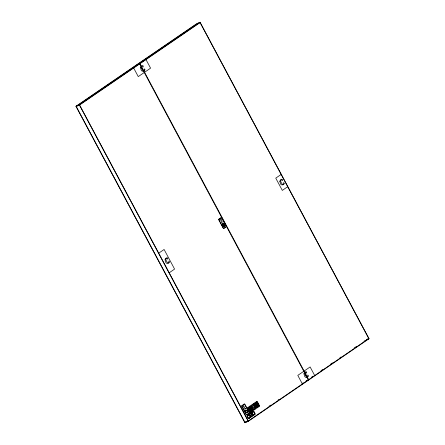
<?xml version="1.0" encoding="UTF-8"?>
<svg xmlns="http://www.w3.org/2000/svg" width="445" height="445" viewBox="0 0 445 445"><rect width="100%" height="100%" fill="white"/><g stroke="black" fill="none" stroke-linecap="round" stroke-linejoin="round"><path stroke-width="0.67" d="M222.606 224.803L222.55 225.609L223.206 225.932L222.606 225.576M222.695 224.158L222.7 223.329L223.357 223.651L222.745 223.412M222.795 224.847L222.75 225.47L223.262 225.721L222.8 225.437M222.878 224.297L222.873 223.646L223.384 223.896M224.23 225.548L224.236 226.199L223.724 225.949M224.313 225.003L224.358 224.375L223.846 224.124M224.413 225.693L224.408 226.522L223.752 226.199M224.503 225.048L224.553 224.241L223.902 223.918M245.646 411.325L245.595 412.131L246.252 412.454M245.74 410.679L245.746 409.851L246.397 410.229M245.835 411.364L245.796 411.992L246.302 412.242M245.874 410.796L245.913 410.168L246.419 410.479M245.846 411.959L245.885 411.391M245.918 410.818L245.957 410.251M247.27 412.07L247.275 412.721L246.769 412.415M247.353 411.525L247.398 410.896L246.886 410.646M247.403 412.96L247.453 412.209M247.548 410.796L247.498 411.542L247.598 410.763L246.942 410.44M247.498 412.231L247.448 413.038L246.797 412.66M249.801 407.809L250.096 408.338L249.728 408.833L249.784 408.532C247.893 408.427 250.19 406.819 250.051 408.315M250.34 408.104L250.285 408.777L250.997 408.933M243.471 407.169L243.571 405.779L245.139 408.721M251.069 408.888L251.03 408.593M251.442 409.884L251.152 408.788L250.73 409.528M253.511 405.139L252.738 407.548L254.979 407.887L253.511 405.139L252.004 406.174L253.472 408.922L254.979 407.887M251.175 408.949L250.741 409.595L250.552 409.3L250.802 410.101L251.425 410.385L251.408 409.851M251.041 408.86L250.251 408.805L250.307 408.043L250.819 408.332M253.021 411.959L251.063 414.896L247.859 415.485M250.652 410.985L250.952 410.563L250.44 409.923L250.051 410.468M250.624 410.946L250.229 410.846M247.409 415.88L248.26 418.105L248.722 418.333L254.885 414.106L253.995 411.914L253.533 411.686M75.945 106.299L196.712 23.691L200.089 22.25L369.055 338.701L248.288 421.309L244.911 422.75L75.945 106.299L79.316 104.859L200.089 22.25M307.005 380.375L308.697 379.652L139.986 63.696L136.615 65.137L196.69 24.041L200.066 22.6L368.772 338.562L248.31 420.959L244.934 422.4L76.228 106.438L136.304 65.348L139.68 63.902L308.385 379.863L306.138 380.825M76.228 106.438L79.605 104.998L200.066 22.6M158.715 253.166L164.11 249.478L174.585 269.103L169.195 272.791M281.145 174.446L275.755 178.134L282.302 190.399L287.693 186.711M222.678 221.805L221.482 222.622L221.688 220.219L221.065 219.163L220.231 219.752L220.381 220.453M244.528 409.144L245.757 408.299M244.934 422.4L246.652 421.226M244.911 422.75L247.203 421.181M268.952 406.307L270.666 405.134M278.108 400.044L279.254 399.26M302.149 383.601L303.295 382.817M311.305 377.338L313.024 376.159M321.04 370.679L322.753 369.506M330.769 364.027L332.482 362.847M339.924 357.758L341.07 356.979M354.237 347.973L356.523 346.405M363.966 341.315L365.111 340.536M367.086 339.279L368.772 338.562M366.246 339.902L369.055 338.701M249.567 409.272L248.966 408.326L249.039 409.433L249.612 409.311L249.144 408.354M249.055 408.371L248.855 408.76M249.039 408.237L249.745 408.56M250.824 410.068L251.197 410.157M249.523 410.618L250.224 410.996L249.817 409.945M223.896 223.974L224.503 224.274M222.917 223.729L223.379 223.957M223.841 224.185L224.302 224.413M223.729 225.893L224.191 226.121M223.752 226.138L224.363 226.438M249.417 409.65L249.884 409.884M250.824 408.293L251.063 408.582M145.993 59.586L150.582 68.168L138.256 76.601L133.672 68.013M314.704 375.541L310.12 366.958L297.794 375.385L302.377 383.974M79.605 104.998L248.31 420.959M79.316 104.859L248.288 421.309M249.439 410.596L249.05 410.106L249.4 409.595L250.018 409.901L250.112 410.896M258.033 404.316L258.356 405.873M257.16 402.708L257.883 406.196M256.62 402.719L257.41 406.519M256.148 403.042L256.937 406.841M255.675 403.365L256.231 406.051M255.208 403.715L255.347 404.394M226.177 225.904A0.734 0.484 66.9 0 1 226.121 226.822L223.846 228.374A0.734 0.484 66.9 0 1 223.101 228.007L218.807 219.975A0.734 0.484 66.9 0 1 218.868 219.057L221.143 217.499A0.734 0.484 66.9 0 1 221.888 217.866M140.487 67.662L141.254 70.31A2.375 1.569 66.9 0 0 142.383 71.211L143.691 71.15L144.697 70.382L145.059 69.77L144.341 68.842C144.186 75.305 138.273 63.285 143.223 66.967C143.785 64.38 140.598 65.804 140.487 67.662M165.067 259.824L165.835 262.478A2.375 1.569 66.9 0 0 166.964 263.379L168.271 263.318L169.278 262.55L169.645 261.938L168.922 261.009C168.772 267.473 162.853 255.452 167.804 259.129C168.371 256.543 165.184 257.966 165.067 259.824M279.833 181.326L280.6 183.98A2.375 1.569 66.9 0 0 281.73 184.875L283.037 184.82L284.043 184.052L284.405 183.44L283.688 182.506C283.532 188.975 277.619 176.954 282.569 180.631C283.131 178.044 279.944 179.469 279.833 181.326M303.952 373.811L304.719 376.459A2.375 1.569 66.9 0 0 305.849 377.36L307.156 377.299L308.163 376.531L308.53 375.919L307.807 374.99C307.656 381.454 301.738 369.433 306.688 373.11C307.256 370.529 304.063 371.948 303.952 373.811M218.89 219.502L223.251 227.907C224.007 228.813 226.399 227.095 226.027 226.01L221.593 217.794L218.89 219.502M241.93 406.024L246.296 414.423C247.053 415.335 249.445 413.616 249.066 412.526L244.633 404.316L241.93 406.024M247.676 408.121L249.879 412.32L252.493 410.696L250.329 406.374L247.676 408.121M251.063 405.801L253.266 410.006L255.881 408.377L253.717 404.054L251.063 405.801M254.457 403.482L256.654 407.687L259.268 406.057L257.049 401.707L254.457 403.482M250.874 415.185L248.727 418.411L251.191 415.124L254.902 414.184L251.381 414.835L253.528 411.608L247.353 415.836L250.874 415.185M244.183 404.021L241.908 405.573A0.734 0.484 66.9 0 0 241.846 406.491L246.141 414.529A0.734 0.484 66.9 0 0 246.886 414.896L249.161 413.344A0.734 0.484 66.9 0 0 249.222 412.42L244.928 404.388A0.734 0.484 66.9 0 0 244.183 404.021M249.929 406.118L247.654 407.67A0.734 0.484 66.9 0 0 247.592 408.593L249.528 412.215A0.734 0.484 66.9 0 0 250.274 412.576L252.549 411.024A0.734 0.484 66.9 0 0 252.61 410.106L250.674 406.485A0.734 0.484 66.9 0 0 249.929 406.118M253.316 403.799L251.047 405.356A0.734 0.484 66.9 0 0 250.986 406.274L252.916 409.895A0.734 0.484 66.9 0 0 253.667 410.262L255.936 408.705A0.734 0.484 66.9 0 0 255.997 407.787L254.067 404.166A0.734 0.484 66.9 0 0 253.316 403.799M256.709 401.479L254.434 403.036A0.734 0.484 66.9 0 0 254.373 403.954L256.309 407.576A0.734 0.484 66.9 0 0 257.054 407.943L259.329 406.385A0.734 0.484 66.9 0 0 259.385 405.467L257.455 401.846A0.734 0.484 66.9 0 0 256.709 401.479M253.405 411.441L247.281 415.63A0.734 0.484 66.9 0 0 247.22 416.553L248.104 418.211A0.734 0.484 66.9 0 0 248.85 418.578L254.974 414.39A0.734 0.484 66.9 0 0 255.035 413.466L254.151 411.809A0.734 0.484 66.9 0 0 253.405 411.441"/></g></svg>
